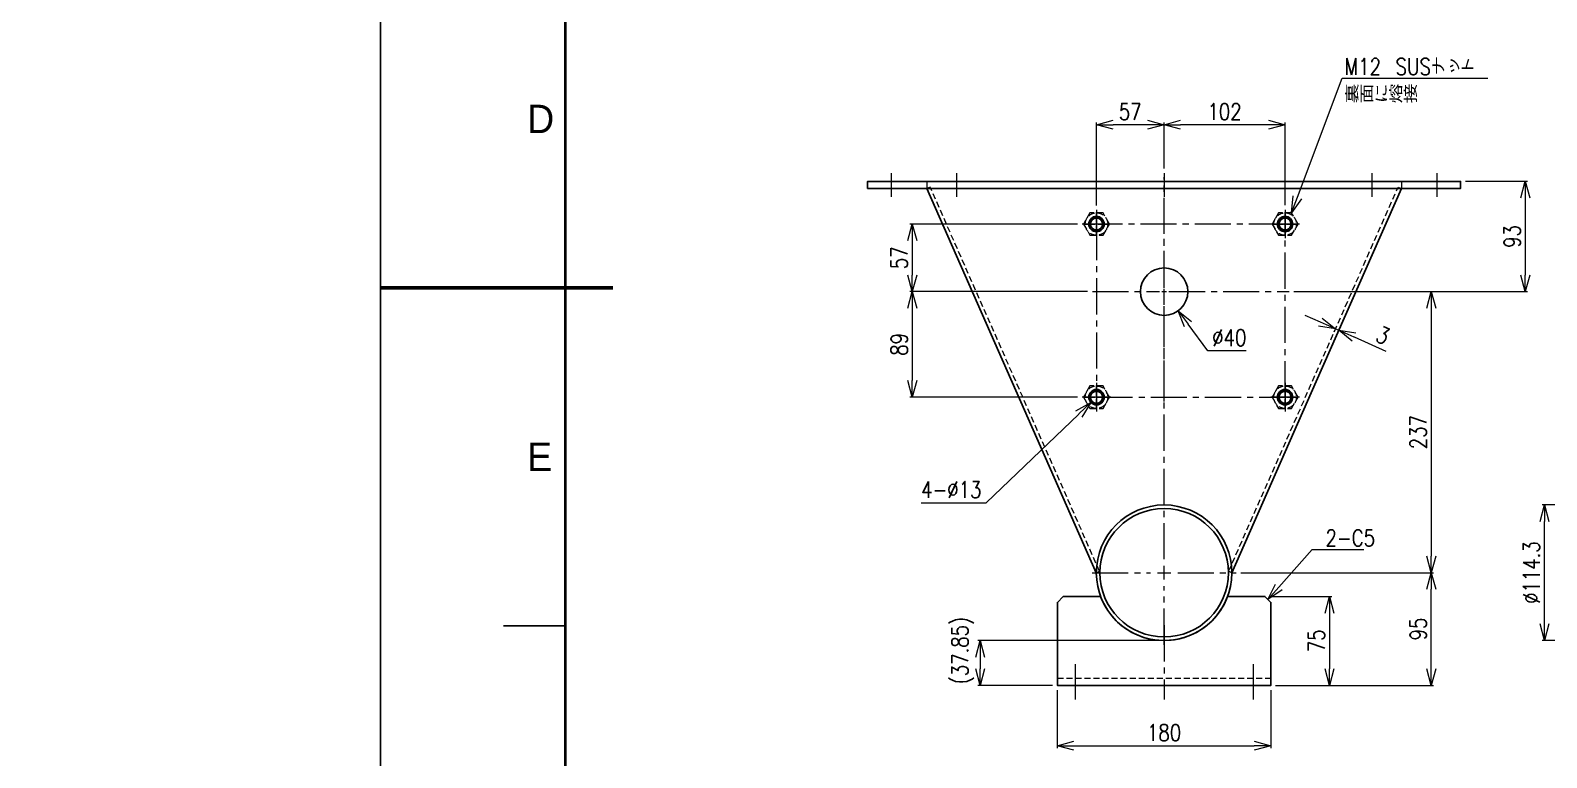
# Model space of a CAD drawing. Header units: millimetres. Extents: x 0 to 7035, y -19 to 2390.
# Drawn here: x 3518 to 4796, y 743 to 1356 of the extents above; entities that cross this region are included whole.
import ezdxf
from ezdxf import colors
from ezdxf.entities.mleader import LeaderData, LeaderLine
from ezdxf.enums import TextEntityAlignment as Align
from ezdxf.math import Vec2, Vec3

# ---------------------------------------------------------------- set-up
doc = ezdxf.new("R2010")
doc.units = ezdxf.units.MM
doc.header["$LTSCALE"] = 1.6
doc.header["$PDMODE"] = 99
doc.header["$PDSIZE"] = 1
doc.linetypes.add('CENTER2', pattern=[28.575, 19.05, -3.175, 3.175, -3.175])
doc.linetypes.add('HIDDEN2', pattern=[4.7625, 3.175, -1.5875])
for name, color, linetype, lineweight in [('01_外形線', 7, 'Continuous', 25), ('02_細線', 5, 'Continuous', 13), ('03_かくれ線', 6, 'HIDDEN2', 13), ('04_中心線', 1, 'CENTER2', 9), ('07_寸法線', 3, 'Continuous', 9), ('99_図枠', 7, 'Continuous', 40)]:
    doc.layers.add(name, color=color, linetype=linetype, lineweight=lineweight)
doc.styles.get("Standard").update_dxf_attribs({"font": 'txt.shx', "bigfont": 'extfont2.shx'})
doc.styles.add('寸法用', font='simplex.shx', dxfattribs={"width": 0.8, "bigfont": '@extfont2.shx'})
doc.styles.add('表題用', font='MS PGothic.ttf')
doc.dimstyles.new('機械製図用', dxfattribs={"dimtxt": 3.5, "dimasz": 3.5, "dimexe": 2, "dimexo": 0, "dimgap": 1.2, "dimtad": 1, "dimdsep": 46, "dimtxsty": '寸法用', "dimblk": 'OPEN30', "dimcen": 0, "dimclrd": 256, "dimclre": 256, "dimclrt": 7, "dimazin": 2, "dimtm": 1e-09, "dimtfac": 0.75, "dimtmove": 0, "dimatfit": 3, "dimldrblk": 'OPEN30', "dimfxl": 1, "dimlwd": -1, "dimlwe": -1, "dimarcsym": 0})
doc.dimstyles.new('機械製図用$3', dxfattribs={"dimtxt": 3.5, "dimasz": 3.5, "dimexe": 2, "dimexo": 0, "dimgap": 1.2, "dimtad": 1, "dimtih": 1, "dimtoh": 1, "dimdsep": 46, "dimtxsty": '寸法用', "dimblk": 'OPEN30', "dimcen": 0, "dimsd1": 1, "dimclrd": 256, "dimclre": 256, "dimclrt": 7, "dimazin": 2, "dimtm": 1e-09, "dimtfac": 0.75, "dimtofl": 0, "dimtmove": 0, "dimatfit": 3, "dimldrblk": 'OPEN30', "dimfxl": 1, "dimlwd": -1, "dimlwe": -1, "dimarcsym": 0})

# ---------------------------------------------------------------- blocks, each defined once
blk = doc.blocks.new('*U211')
at = {"layer": '04_中心線', "color": 0, "linetype": 'CENTER2', "transparency": 16777216}
for p, q in [((-10, 0), (-1.3, 0)), ((0, 1.3), (0, 10)), ((1.3, 0), (10, 0)), ((0, -10), (0, -1.3))]:
    blk.add_line(p, q, dxfattribs=at)
at = {"layer": '04_中心線', "color": 0, "linetype": 'Continuous', "transparency": 16777216}
for p, q in [((-0.65, 0), (0.65, 0)), ((0, -0.65), (0, 0.65))]:
    blk.add_line(p, q, dxfattribs=at)
blk = doc.blocks.new('*U212')
at = {"layer": '04_中心線', "color": 0, "linetype": 'CENTER2', "transparency": 16777216}
for p, q in [((-10, 0), (-1.3, 0)), ((0, 1.3), (0, 10)), ((1.3, 0), (10, 0)), ((0, -10), (0, -1.3))]:
    blk.add_line(p, q, dxfattribs=at)
at = {"layer": '04_中心線', "color": 0, "linetype": 'Continuous', "transparency": 16777216}
for p, q in [((-0.65, 0), (0.65, 0)), ((0, -0.65), (0, 0.65))]:
    blk.add_line(p, q, dxfattribs=at)
blk = doc.blocks.new('*U213')
at = {"layer": '04_中心線', "color": 0, "linetype": 'CENTER2', "transparency": 16777216}
for p, q in [((-10, 0), (-1.3, 0)), ((0, 1.3), (0, 10)), ((1.3, 0), (10, 0)), ((0, -10), (0, -1.3))]:
    blk.add_line(p, q, dxfattribs=at)
at = {"layer": '04_中心線', "color": 0, "linetype": 'Continuous', "transparency": 16777216}
for p, q in [((-0.65, 0), (0.65, 0)), ((0, -0.65), (0, 0.65))]:
    blk.add_line(p, q, dxfattribs=at)
blk = doc.blocks.new('*U207')
at = {"layer": '04_中心線', "color": 0, "linetype": 'CENTER2', "transparency": 16777216}
for p, q in [((-10, 0), (-1.3, 0)), ((0, 1.3), (0, 10)), ((1.3, 0), (10, 0)), ((0, -10), (0, -1.3))]:
    blk.add_line(p, q, dxfattribs=at)
at = {"layer": '04_中心線', "color": 0, "linetype": 'Continuous', "transparency": 16777216}
for p, q in [((-0.65, 0), (0.65, 0)), ((0, -0.65), (0, 0.65))]:
    blk.add_line(p, q, dxfattribs=at)
blk = doc.blocks.new('*U214')
at = {"layer": '04_中心線', "color": 0, "linetype": 'CENTER2', "transparency": 16777216}
for p, q in [((0, 4), (0, 60.5)), ((-60.5, 0), (-4, 0)), ((4, 0), (105.5, 0)), ((0, -92.5), (0, -4))]:
    blk.add_line(p, q, dxfattribs=at)
at = {"layer": '04_中心線', "color": 0, "linetype": 'Continuous', "transparency": 16777216}
for p, q in [((-2, 0), (2, 0)), ((0, -2), (0, 2))]:
    blk.add_line(p, q, dxfattribs=at)
blk = doc.blocks.new('*U210')
at = {"layer": '04_中心線', "color": 0, "linetype": 'CENTER2', "transparency": 16777216}
for p, q in [((0, 11.43), (0, 333.5)), ((-60.65, 0), (-11.43, 0)), ((11.43, 0), (60.65, 0)), ((0, -60.65), (0, -11.43))]:
    blk.add_line(p, q, dxfattribs=at)
at = {"layer": '04_中心線', "color": 0, "linetype": 'Continuous', "transparency": 16777216}
for p, q in [((-5.715, 0), (5.715, 0)), ((0, -5.715), (0, 5.715))]:
    blk.add_line(p, q, dxfattribs=at)
blk = doc.blocks.new('AM_BALLOON1')
at = {"transparency": 16777216}
blk.add_circle((0, 0), 5, dxfattribs=at)
blk.add_attdef('B_NUMBER', text='', height=3, dxfattribs=at).set_placement((0, 0), align=Align.MIDDLE_CENTER)
blk = doc.blocks.new('_OPEN')
at = {"color": 0, "linetype": 'ByBlock'}
for p, q in [((-1, 0.17), (0, 0)), ((0, 0), (-1, -0.17)), ((0, 0), (-1, 0))]:
    blk.add_line(p, q, dxfattribs=at)
blk = doc.blocks.new('_Open30')
at = {"color": 0, "linetype": 'ByBlock', "lineweight": -2}
for p, q in [((-1, 0.268), (0, 0)), ((0, 0), (-1, -0.268)), ((0, 0), (-1, 0))]:
    blk.add_line(p, q, dxfattribs=at)
blk = doc.blocks.new('*D243')
at = {"layer": '07_寸法線', "transparency": 16777216}
for p, q in [((4859.1, 956.1), (4792.2, 956.1)), ((4794.2, 855.8), (4794.2, 942.1)), ((4859.1, 841.8), (4792.2, 841.8))]:
    blk.add_line(p, q, dxfattribs=at)
at = {"layer": 'Defpoints', "color": 0, "transparency": 16777216}
for p in [(4794.2, 956.1), (4862.1, 956.1), (4862.1, 841.8)]:
    blk.add_point(p, dxfattribs=at)
at = {"layer": '07_寸法線', "transparency": 16777216, "xscale": 14, "yscale": 14, "zscale": 14}
for p, rotation in [((4794.2, 956.1), 90), ((4794.2, 841.8), 270)]:
    blk.add_blockref('_Open30', p, dxfattribs=dict(at, rotation=rotation))
at = {"layer": '07_寸法線', "color": 7, "transparency": 16777216, "insert": (4783.2, 899), "char_height": 14, "attachment_point": 5, "rotation": 90, "style": '寸法用'}
blk.add_mtext('%%C114.3', dxfattribs=at)
blk = doc.blocks.new('*D263')
at = {"layer": '07_寸法線', "transparency": 16777216}
for p, q in [((4583, 1136), (4700.8, 1136)), ((4698.8, 1122), (4698.8, 913)), ((4538.2, 899), (4700.8, 899))]:
    blk.add_line(p, q, dxfattribs=at)
at = {"layer": 'Defpoints', "color": 0, "transparency": 16777216}
for p in [(4579, 1136), (4534.2, 899), (4698.8, 899)]:
    blk.add_point(p, dxfattribs=at)
at = {"layer": '07_寸法線', "transparency": 16777216, "xscale": 14, "yscale": 14, "zscale": 14}
for p, rotation in [((4698.8, 1136), 90), ((4698.8, 899), 270)]:
    blk.add_blockref('_Open30', p, dxfattribs=dict(at, rotation=rotation))
at = {"layer": '07_寸法線', "color": 7, "transparency": 16777216, "insert": (4687.8, 1017.5), "char_height": 14, "attachment_point": 5, "rotation": 90, "style": '寸法用'}
blk.add_mtext('237', dxfattribs=at)
blk = doc.blocks.new('*D261')
at = {"layer": '07_寸法線', "transparency": 16777216}
for p, q in [((4562.5, 879), (4615, 879)), ((4613, 865), (4613, 818)), ((4567.5, 804), (4615, 804))]:
    blk.add_line(p, q, dxfattribs=at)
at = {"layer": 'Defpoints', "color": 0, "transparency": 16777216}
for p in [(4558.5, 879), (4563.5, 804), (4613, 804)]:
    blk.add_point(p, dxfattribs=at)
at = {"layer": '07_寸法線', "transparency": 16777216, "xscale": 14, "yscale": 14, "zscale": 14}
for p, rotation in [((4613, 879), 90), ((4613, 804), 270)]:
    blk.add_blockref('_Open30', p, dxfattribs=dict(at, rotation=rotation))
at = {"layer": '07_寸法線', "color": 7, "transparency": 16777216, "insert": (4602, 841.5), "char_height": 14, "attachment_point": 5, "rotation": 90, "style": '寸法用'}
blk.add_mtext('75', dxfattribs=at)
blk = doc.blocks.new('*D260')
at = {"layer": '07_寸法線', "transparency": 16777216}
for p, q in [((4383.5, 800), (4383.5, 751.1)), ((4563.5, 800), (4563.5, 751.1)), ((4397.5, 753.1), (4549.5, 753.1))]:
    blk.add_line(p, q, dxfattribs=at)
at = {"layer": 'Defpoints', "color": 0, "transparency": 16777216}
for p in [(4383.5, 804), (4563.5, 804), (4563.5, 753.1)]:
    blk.add_point(p, dxfattribs=at)
at = {"layer": '07_寸法線', "transparency": 16777216, "xscale": 14, "yscale": 14, "zscale": 14, "rotation": 180}
blk.add_blockref('_Open30', (4383.5, 753.1), dxfattribs=at)
at = {"layer": '07_寸法線', "transparency": 16777216, "xscale": 14, "yscale": 14, "zscale": 14}
blk.add_blockref('_Open30', (4563.5, 753.1), dxfattribs=at)
at = {"layer": '07_寸法線', "color": 7, "transparency": 16777216, "insert": (4473.5, 764.1), "char_height": 14, "attachment_point": 5, "style": '寸法用'}
blk.add_mtext('180', dxfattribs=at)
blk = doc.blocks.new('*D262')
at = {"layer": '07_寸法線', "transparency": 16777216}
for p, q in [((4538.2, 899), (4700.8, 899)), ((4698.8, 818), (4698.8, 885)), ((4567.5, 804), (4700.8, 804))]:
    blk.add_line(p, q, dxfattribs=at)
at = {"layer": 'Defpoints', "color": 0, "transparency": 16777216}
for p in [(4534.2, 899), (4698.8, 899), (4563.5, 804)]:
    blk.add_point(p, dxfattribs=at)
at = {"layer": '07_寸法線', "transparency": 16777216, "xscale": 14, "yscale": 14, "zscale": 14}
for p, rotation in [((4698.8, 899), 90), ((4698.8, 804), 270)]:
    blk.add_blockref('_Open30', p, dxfattribs=dict(at, rotation=rotation))
at = {"layer": '07_寸法線', "color": 7, "transparency": 16777216, "insert": (4687.8, 851.5), "char_height": 14, "attachment_point": 5, "rotation": 90, "style": '寸法用'}
blk.add_mtext('95', dxfattribs=at)
blk = doc.blocks.new('*D264')
at = {"layer": '07_寸法線', "transparency": 16777216}
for p, q in [((4727.5, 1229), (4780, 1229)), ((4778, 1215), (4778, 1150)), ((4583, 1136), (4780, 1136))]:
    blk.add_line(p, q, dxfattribs=at)
at = {"layer": 'Defpoints', "color": 0, "transparency": 16777216}
for p in [(4723.5, 1229), (4579, 1136), (4778, 1136)]:
    blk.add_point(p, dxfattribs=at)
at = {"layer": '07_寸法線', "transparency": 16777216, "xscale": 14, "yscale": 14, "zscale": 14}
for p, rotation in [((4778, 1229), 90), ((4778, 1136), 270)]:
    blk.add_blockref('_Open30', p, dxfattribs=dict(at, rotation=rotation))
at = {"layer": '07_寸法線', "color": 7, "transparency": 16777216, "insert": (4767, 1182.5), "char_height": 14, "attachment_point": 5, "rotation": 90, "style": '寸法用'}
blk.add_mtext('93', dxfattribs=at)
blk = doc.blocks.new('*D265')
at = {"layer": '07_寸法線', "transparency": 16777216}
for p, q in [((4416.5, 1208.5), (4416.5, 1278.7)), ((4473.5, 1239.9), (4473.5, 1278.7)), ((4459.5, 1276.7), (4430.5, 1276.7))]:
    blk.add_line(p, q, dxfattribs=at)
at = {"layer": 'Defpoints', "color": 0, "transparency": 16777216}
for p in [(4416.5, 1276.7), (4473.5, 1235.9), (4416.5, 1204.5)]:
    blk.add_point(p, dxfattribs=at)
at = {"layer": '07_寸法線', "transparency": 16777216, "xscale": 14, "yscale": 14, "zscale": 14, "rotation": 180}
blk.add_blockref('_Open30', (4416.5, 1276.7), dxfattribs=at)
at = {"layer": '07_寸法線', "transparency": 16777216, "xscale": 14, "yscale": 14, "zscale": 14}
blk.add_blockref('_Open30', (4473.5, 1276.7), dxfattribs=at)
at = {"layer": '07_寸法線', "color": 7, "transparency": 16777216, "insert": (4445, 1287.7), "char_height": 14, "attachment_point": 5, "style": '寸法用'}
blk.add_mtext('57', dxfattribs=at)
blk = doc.blocks.new('*D266')
at = {"layer": '07_寸法線', "transparency": 16777216}
for p, q in [((4473.5, 1239.9), (4473.5, 1278.7)), ((4575.5, 1209), (4575.5, 1278.7)), ((4561.5, 1276.7), (4487.5, 1276.7))]:
    blk.add_line(p, q, dxfattribs=at)
at = {"layer": 'Defpoints', "color": 0, "transparency": 16777216}
for p in [(4473.5, 1276.7), (4473.5, 1235.9), (4575.5, 1205)]:
    blk.add_point(p, dxfattribs=at)
at = {"layer": '07_寸法線', "transparency": 16777216, "xscale": 14, "yscale": 14, "zscale": 14, "rotation": 180}
blk.add_blockref('_Open30', (4473.5, 1276.7), dxfattribs=at)
at = {"layer": '07_寸法線', "transparency": 16777216, "xscale": 14, "yscale": 14, "zscale": 14}
blk.add_blockref('_Open30', (4575.5, 1276.7), dxfattribs=at)
at = {"layer": '07_寸法線', "color": 7, "transparency": 16777216, "insert": (4524.5, 1287.7), "char_height": 14, "attachment_point": 5, "style": '寸法用'}
blk.add_mtext('102', dxfattribs=at)
blk = doc.blocks.new('*D267')
at = {"layer": '07_寸法線', "transparency": 16777216}
for p, q in [((4400.5, 1193), (4259.2, 1193)), ((4261.2, 1179), (4261.2, 1150)), ((4409, 1136), (4259.2, 1136))]:
    blk.add_line(p, q, dxfattribs=at)
at = {"layer": 'Defpoints', "color": 0, "transparency": 16777216}
for p in [(4404.5, 1193), (4261.2, 1136), (4413, 1136)]:
    blk.add_point(p, dxfattribs=at)
at = {"layer": '07_寸法線', "transparency": 16777216, "xscale": 14, "yscale": 14, "zscale": 14}
for p, rotation in [((4261.2, 1193), 90), ((4261.2, 1136), 270)]:
    blk.add_blockref('_Open30', p, dxfattribs=dict(at, rotation=rotation))
at = {"layer": '07_寸法線', "color": 7, "transparency": 16777216, "insert": (4250.2, 1164.5), "char_height": 14, "attachment_point": 5, "rotation": 90, "style": '寸法用'}
blk.add_mtext('57', dxfattribs=at)
blk = doc.blocks.new('*D268')
at = {"layer": '07_寸法線', "transparency": 16777216}
for p, q in [((4409, 1136), (4259.2, 1136)), ((4261.2, 1122), (4261.2, 1061)), ((4400.5, 1047), (4259.2, 1047))]:
    blk.add_line(p, q, dxfattribs=at)
at = {"layer": 'Defpoints', "color": 0, "transparency": 16777216}
for p in [(4413, 1136), (4261.2, 1047), (4404.5, 1047)]:
    blk.add_point(p, dxfattribs=at)
at = {"layer": '07_寸法線', "transparency": 16777216, "xscale": 14, "yscale": 14, "zscale": 14}
for p, rotation in [((4261.2, 1136), 90), ((4261.2, 1047), 270)]:
    blk.add_blockref('_Open30', p, dxfattribs=dict(at, rotation=rotation))
at = {"layer": '07_寸法線', "color": 7, "transparency": 16777216, "insert": (4250.2, 1091.5), "char_height": 14, "attachment_point": 5, "rotation": 90, "style": '寸法用'}
blk.add_mtext('89', dxfattribs=at)
blk = doc.blocks.new('*D270')
at = {"layer": '07_寸法線', "transparency": 16777216}
for p, q in [((4323.4, 958), (4401.7, 1032.8)), ((4268.7, 958), (4323.4, 958))]:
    blk.add_line(p, q, dxfattribs=at)
at = {"layer": 'Defpoints', "color": 0, "transparency": 16777216}
for p in [(4421.2, 1051.4), (4411.8, 1042.5)]:
    blk.add_point(p, dxfattribs=at)
at = {"layer": '07_寸法線', "transparency": 16777216, "xscale": 14, "yscale": 14, "zscale": 14, "rotation": 43.69197883923132}
blk.add_blockref('_Open30', (4411.8, 1042.5), dxfattribs=at)
at = {"layer": '07_寸法線', "color": 7, "transparency": 16777216, "insert": (4294.1, 969), "char_height": 14, "attachment_point": 5, "style": '寸法用'}
blk.add_mtext('4-∅13', dxfattribs=at)
blk = doc.blocks.new('*D269')
at = {"layer": '07_寸法線', "transparency": 16777216}
for p, q in [((4510.4, 1086.1), (4493.7, 1108.6)), ((4542.7, 1086.1), (4510.4, 1086.1))]:
    blk.add_line(p, q, dxfattribs=at)
at = {"layer": 'Defpoints', "color": 0, "transparency": 16777216}
for p in [(4461.7, 1152), (4485.4, 1119.9)]:
    blk.add_point(p, dxfattribs=at)
at = {"layer": '07_寸法線', "transparency": 16777216, "xscale": 14, "yscale": 14, "zscale": 14, "rotation": 126.4511257361547}
blk.add_blockref('_Open30', (4485.4, 1119.9), dxfattribs=at)
at = {"layer": '07_寸法線', "color": 7, "transparency": 16777216, "insert": (4528.5, 1097.1), "char_height": 14, "attachment_point": 5, "style": '寸法用'}
blk.add_mtext('∅40', dxfattribs=at)
blk = doc.blocks.new('*D271')
at = {"layer": '07_寸法線', "transparency": 16777216}
for p, q in [((4605.3, 1110.3), (4592.5, 1115.9)), ((4617, 1102.1), (4618.9, 1106.5)), ((4618.1, 1104.6), (4620.8, 1103.4)), ((4619.7, 1100.9), (4621.7, 1105.2)), ((4633.7, 1097.8), (4660.6, 1085.9))]:
    blk.add_line(p, q, dxfattribs=at)
at = {"layer": 'Defpoints', "color": 0, "transparency": 16777216}
for p in [(4620.8, 1103.4), (4615.4, 1098.4), (4618.1, 1097.2)]:
    blk.add_point(p, dxfattribs=at)
at = {"layer": '07_寸法線', "transparency": 16777216, "xscale": 14, "yscale": 14, "zscale": 14}
for p, rotation in [((4618.1, 1104.6), 336.2075544896061), ((4620.8, 1103.4), 156.207554489606)]:
    blk.add_blockref('_Open30', p, dxfattribs=dict(at, rotation=rotation))
at = {"layer": '07_寸法線', "color": 7, "transparency": 16777216, "insert": (4658, 1099.1), "char_height": 14, "attachment_point": 5, "rotation": 336.2076, "style": '寸法用'}
blk.add_mtext('3', dxfattribs=at)
blk = doc.blocks.new('*D285')
at = {"layer": '07_寸法線', "transparency": 16777216}
for p, q in [((4469.5, 841.8), (4316.5, 841.8)), ((4318.5, 827.8), (4318.5, 818)), ((4379.5, 804), (4316.5, 804))]:
    blk.add_line(p, q, dxfattribs=at)
at = {"layer": 'Defpoints', "color": 0, "transparency": 16777216}
for p in [(4473.5, 841.8), (4318.5, 804), (4383.5, 804)]:
    blk.add_point(p, dxfattribs=at)
at = {"layer": '07_寸法線', "transparency": 16777216, "xscale": 14, "yscale": 14, "zscale": 14}
for p, rotation in [((4318.5, 841.8), 90), ((4318.5, 804), 270)]:
    blk.add_blockref('_Open30', p, dxfattribs=dict(at, rotation=rotation))
at = {"layer": '07_寸法線', "color": 7, "transparency": 16777216, "insert": (4303.8, 833.3), "char_height": 14, "attachment_point": 5, "rotation": 90, "style": '寸法用'}
blk.add_mtext('(37.85)', dxfattribs=at)

msp = doc.modelspace()

# ---------------------------------------------------------------- linework, layer by layer
at = {"color": 0}
for p, q in [((4416.398, 898.947), (4273.548, 1222.947)), ((4530.698, 898.951), (4601.751, 1060.106))]:
    msp.add_line(p, q, dxfattribs=at)
msp.add_line((4601.751, 1060.106), (4673.548, 1222.951))
msp.add_lwpolyline([(4223.548, 1222.951), (4723.548, 1222.951), (4723.548, 1228.951), (4223.548, 1228.951)], close=True, dxfattribs=at)
msp.add_lwpolyline([(4420.012, 878.951), (4388.548, 878.951), (4383.548, 873.951), (4383.548, 803.951), (4563.548, 803.951), (4563.548, 873.951), (4558.548, 878.951), (4527.084, 878.951, -0.69392326)], format="xyb", close=True)
for centre, radius in [((4416.548, 1192.951), 6.5), ((4575.548, 1192.951), 6.5), ((4473.548, 1135.951), 20), ((4416.548, 1046.951), 6.5), ((4575.548, 1046.951), 6.5), ((4473.548, 898.951), 57.15), ((4473.548, 898.951), 54.15)]:
    msp.add_circle(centre, radius)
at = {"layer": '01_外形線'}
for centre in [(4416.548, 1192.951), (4575.548, 1192.951), (4416.548, 1046.951), (4575.548, 1046.951)]:
    msp.add_circle(centre, 5.053, dxfattribs=at)
at = {"layer": '02_細線'}
for centre in [(4416.548, 1192.951), (4575.548, 1192.951), (4416.548, 1046.951), (4575.548, 1046.951)]:
    msp.add_circle(centre, 6, dxfattribs=at)
at = {"layer": '03_かくれ線'}
for p, q in [((4273.548, 1228.951), (4273.548, 1222.951)), ((4673.548, 1228.951), (4673.548, 1222.951)), ((4383.548, 809.951), (4563.548, 809.951))]:
    msp.add_line(p, q, dxfattribs=at)
for points in [[(4416.398, 898.947), (4419.143, 900.158), (4276.293, 1224.158), (4273.548, 1222.947)], [(4530.698, 898.951), (4527.953, 900.161), (4670.803, 1224.161), (4673.548, 1222.951)], [(4411.063, 1202.451), (4405.579, 1192.951)], [(4422.033, 1202.451), (4411.063, 1202.451)], [(4427.518, 1192.951), (4422.033, 1202.451)], [(4570.063, 1202.451), (4564.579, 1192.951)], [(4581.033, 1202.451), (4570.063, 1202.451)], [(4586.518, 1192.951), (4581.033, 1202.451)], [(4405.579, 1192.951), (4411.063, 1183.451)], [(4422.033, 1183.451), (4427.518, 1192.951)], [(4564.579, 1192.951), (4570.063, 1183.451)], [(4581.033, 1183.451), (4586.518, 1192.951)], [(4411.063, 1183.451), (4422.033, 1183.451)], [(4570.063, 1183.451), (4581.033, 1183.451)], [(4411.063, 1056.451), (4405.579, 1046.951)], [(4422.033, 1056.451), (4411.063, 1056.451)], [(4427.518, 1046.951), (4422.033, 1056.451)], [(4570.063, 1056.451), (4564.579, 1046.951)], [(4581.033, 1056.451), (4570.063, 1056.451)], [(4586.518, 1046.951), (4581.033, 1056.451)], [(4405.579, 1046.951), (4411.063, 1037.451)], [(4411.063, 1037.451), (4422.033, 1037.451)], [(4422.033, 1037.451), (4427.518, 1046.951)], [(4564.579, 1046.951), (4570.063, 1037.451)], [(4570.063, 1037.451), (4581.033, 1037.451)], [(4581.033, 1037.451), (4586.518, 1046.951)]]:
    msp.add_lwpolyline(points, dxfattribs=at)
for centre in [(4416.548, 1192.951), (4575.548, 1192.951), (4416.548, 1046.951), (4575.548, 1046.951)]:
    msp.add_circle(centre, 9.5, dxfattribs=at)
at = {"layer": '04_中心線'}
for p, q in [((4243.548, 1235.919), (4243.548, 1215.797)), ((4298.548, 1235.919), (4298.548, 1215.797)), ((4473.548, 1235.919), (4473.548, 1215.797)), ((4648.548, 1235.919), (4648.548, 1215.797)), ((4703.548, 1235.919), (4703.548, 1215.797)), ((4473.548, 854.679), (4473.548, 791.967)), ((4398.548, 821.967), (4398.548, 791.967)), ((4548.548, 821.967), (4548.548, 791.967))]:
    msp.add_line(p, q, dxfattribs=at)
for points in [[(4416.548, 1204.951), (4416.548, 1180.951)], [(4575.548, 1204.951), (4575.548, 1180.951)], [(4428.548, 1192.951), (4404.548, 1192.951)], [(4587.548, 1192.951), (4563.548, 1192.951)], [(4416.548, 1058.951), (4416.548, 1034.951)], [(4575.548, 1058.951), (4575.548, 1034.951)], [(4428.548, 1046.951), (4404.548, 1046.951)], [(4587.548, 1046.951), (4563.548, 1046.951)]]:
    msp.add_lwpolyline(points, dxfattribs=at)
msp.add_lwpolyline([(4416.548, 1046.951), (4575.548, 1046.951), (4575.548, 1192.951), (4416.548, 1192.951)], close=True, dxfattribs=at)
at = {"layer": '99_図枠', "lineweight": 53}
msp.add_line((3812.803, 1139.174), (4008.663, 1139.174), dxfattribs=at)
at = {"layer": '99_図枠', "lineweight": 25}
msp.add_line((3968.659, 854.322), (3916.654, 854.322), dxfattribs=at)
at = {"layer": '99_図枠'}
msp.add_lwpolyline([(3968.659, 51.773), (6983.361, 51.773), (6983.361, 2226.575), (3968.659, 2226.575)], close=True, dxfattribs=at)
at = {"layer": 'Defpoints'}
msp.add_lwpolyline([(3812.803, 0), (7035.367, 0), (7035.367, 2278.58), (3812.803, 2278.58)], close=True, dxfattribs=at)

# ---------------------------------------------------------------- block references
at = {"layer": '04_中心線', "linetype": 'CENTER2'}
for name, p in [('*U210', (4473.548, 898.951)), ('*U207', (4416.548, 1192.951)), ('*U211', (4575.548, 1192.951)), ('*U214', (4473.548, 1135.951)), ('*U213', (4416.548, 1046.951)), ('*U212', (4575.548, 1046.951))]:
    msp.add_blockref(name, p, dxfattribs=at)

# ---------------------------------------------------------------- texts
at = {"layer": '99_図枠', "lineweight": 13, "style": '表題用'}
for s, p in [('D', (3936.656, 1281.6)), ('E', (3936.656, 996.748))]:
    msp.add_text(s, height=24.002, dxfattribs=at).set_placement(p, align=Align.MIDDLE_LEFT)

# ---------------------------------------------------------------- dimensions: what is measured, and where the dimension line sits
at = {"layer": '07_寸法線'}
for base, p1, p2, picture, middle in [((4416.548, 1276.738), (4473.548, 1235.919), (4416.548, 1204.451), '*D265', (4445.048, 1287.738)), ((4473.548, 1276.738), (4575.548, 1204.951), (4473.548, 1235.919), '*D266', (4524.548, 1287.738)), ((4563.548, 753.143), (4383.548, 803.951), (4563.548, 803.951), '*D260', (4473.548, 764.143))]:
    dim = msp.add_linear_dim(base=base, p1=p1, p2=p2, dimstyle='機械製図用', override={"dimtxt": 14, "dimasz": 14, "dimexo": 4, "dimgap": 4}, dxfattribs=at)
    dim.commit()
    dim.dimension.update_dxf_attribs({"geometry": picture, "text_midpoint": middle})
for base, p1, p2, picture, middle in [((4778.026, 1135.951), (4723.548, 1228.951), (4579.048, 1135.951), '*D264', (4767.026, 1182.451)), ((4261.196, 1135.951), (4404.548, 1192.951), (4413.048, 1135.951), '*D267', (4250.196, 1164.451)), ((4261.196, 1046.951), (4413.048, 1135.951), (4404.548, 1046.951), '*D268', (4250.196, 1091.451)), ((4698.787, 898.951), (4579.048, 1135.951), (4534.198, 898.951), '*D263', (4687.787, 1017.451)), ((4698.787, 898.951), (4563.548, 803.951), (4534.198, 898.951), '*D262', (4687.787, 851.451)), ((4612.959, 803.951), (4558.548, 878.951), (4563.548, 803.951), '*D261', (4601.959, 841.451))]:
    dim = msp.add_linear_dim(base=base, p1=p1, p2=p2, angle=90, dimstyle='機械製図用', override={"dimtxt": 14, "dimasz": 14, "dimexo": 4, "dimgap": 4}, dxfattribs=at)
    dim.commit()
    dim.dimension.update_dxf_attribs({"geometry": picture, "text_midpoint": middle})
dim = msp.add_diameter_dim_2p(p1=(4461.665, 1152.038), p2=(4485.431, 1119.864), dimstyle='機械製図用$3', override={"dimtxt": 14, "dimasz": 14, "dimgap": 4}, dxfattribs=at)
dim.commit()
dim.dimension.update_dxf_attribs({"geometry": '*D269', "text_midpoint": (4528.518, 1086.081), "dimtype": 163})
dim = msp.add_aligned_dim(p1=(4615.377, 1098.45), p2=(4618.122, 1097.239), distance=6.752, dimstyle='機械製図用', override={"dimtxt": 14, "dimasz": 14, "dimexo": 4, "dimgap": 4}, dxfattribs=at)
dim.commit()
dim.dimension.update_dxf_attribs({"geometry": '*D271', "text_midpoint": (4657.981, 1099.067)})
dim = msp.add_diameter_dim_2p(p1=(4421.248, 1051.441), p2=(4411.848, 1042.461), text='4-<>', dimstyle='機械製図用$3', override={"dimtxt": 14, "dimasz": 14, "dimgap": 4}, dxfattribs=at)
dim.commit()
dim.dimension.update_dxf_attribs({"geometry": '*D270', "text_midpoint": (4294.058, 957.953), "dimtype": 163})
dim = msp.add_linear_dim(base=(4794.153, 956.101), p1=(4862.099, 841.801), p2=(4862.099, 956.101), angle=90, text='%%C<>', dimstyle='機械製図用', override={"dimtxt": 14, "dimasz": 14, "dimexo": 3, "dimgap": 4}, dxfattribs=at)
dim.commit()
dim.dimension.update_dxf_attribs({"geometry": '*D243', "text_midpoint": (4783.153, 898.951)})
dim = msp.add_linear_dim(base=(4318.478, 803.951), p1=(4473.548, 841.801), p2=(4383.548, 803.951), angle=90, text='(<>)', dimstyle='機械製図用', override={"dimtxt": 14, "dimasz": 14, "dimexo": 4, "dimgap": 4, "dimtmove": 2}, dxfattribs=at)
dim.commit()
dim.dimension.update_dxf_attribs({"geometry": '*D285', "text_midpoint": (4303.812, 833.34), "dimtype": 160})

# ---------------------------------------------------------------- leaders
ml = msp.add_multileader_block('Standard', dxfattribs=at)
ml.set_content('AM_BALLOON1', color=256, scale=5)
ml.set_attribute('B_NUMBER', '4', width=0)
ml.set_leader_properties(color=256, linetype='ByLayer', lineweight=-1)
ml.set_arrow_properties(name='OPEN')
ml.build(insert=Vec2(0, 0))
ml.multileader.update_dxf_attribs({"leader_type": 0, "has_dogleg": 0, "text_right_attachment_type": 6, "dogleg_length": 0, "arrow_head_size": 10, "scale": 2.5, "block_connection_type": 1})
ctx = ml.context
ctx.base_point, ctx.scale, ctx.char_height, ctx.arrow_head_size, ctx.landing_gap_size, ctx.plane_origin = Vec3(4368.989, 1961.93), 2.5, 20, 10, 10, Vec3(4368.989, 1961.93)
ctx.right_attachment, ctx.attachment_type = 6, 1
notes = []
notes.append((ctx, [(0, (0, 0, 0), (0, 0), (1, 0), 1, [])]))
ctx.block.insert = Vec3(4368.989, 1961.93)
ml = msp.add_multileader_mtext('Standard', dxfattribs=at)
ml.set_content('M12\u3000SUSナット\\P裏面に熔接', color=7, style='寸法用')
ml.set_leader_properties(color=256, linetype='ByLayer', lineweight=-1)
ml.set_arrow_properties(name='OPEN30')
ml.build(insert=Vec2(0, 0))
ml.multileader.update_dxf_attribs({"has_dogleg": 0, "text_left_attachment_type": 6, "text_right_attachment_type": 6, "arrow_head_size": 14})
ctx = ml.context
ctx.base_point, ctx.char_height, ctx.arrow_head_size, ctx.plane_origin = Vec3(4623.688, 1315.902), 14, 14, Vec3(4524.238, 1059.909)
ctx.left_attachment, ctx.right_attachment = 6, 6
notes.append((ctx, [(1, (1, 1, 0), (4615.688, 1315.902), (1, 0), 8, [(0, [(4581.033, 1202.451)], 0, [])])]))
ctx.mtext.insert, ctx.mtext.flow_direction = Vec3(4625.688, 1332.702), 5
ml = msp.add_multileader_mtext('Standard', dxfattribs=at)
ml.set_content('2-C5', color=7, style='寸法用')
ml.set_leader_properties(color=256, linetype='ByLayer', lineweight=-1)
ml.set_arrow_properties(name='OPEN30')
ml.build(insert=Vec2(0, 0))
ml.multileader.update_dxf_attribs({"has_dogleg": 0, "text_left_attachment_type": 6, "text_right_attachment_type": 6, "arrow_head_size": 14})
ctx = ml.context
ctx.base_point, ctx.char_height, ctx.arrow_head_size, ctx.landing_gap_size, ctx.plane_origin = Vec3(4598.43, 918.472), 14, 14, 11.2, Vec3(4837.632, 636.429)
ctx.left_attachment, ctx.right_attachment = 6, 6
notes.append((ctx, [(0, (1, 1, 0), (4553.63, 918.472), (1, 0), 44.8, [(0, [(4561.048, 876.451)], 0, [])])]))
ctx.mtext.insert, ctx.mtext.width, ctx.mtext.defined_height, ctx.mtext.line_spacing_factor, ctx.mtext.flow_direction = Vec3(4609.63, 935.272), 41.99289, 17.693, 3, 5
for ctx, leaders in notes:
    for number, flags, end, landing, length, lines in leaders:
        leader = LeaderData()
        leader.index, (leader.has_last_leader_line, leader.has_dogleg_vector, leader.attachment_direction) = number, flags
        leader.last_leader_point, leader.dogleg_vector, leader.dogleg_length = Vec3(end), Vec3(landing), length
        for number, points, colour, breaks in lines:
            line = LeaderLine()
            line.index, line.vertices, line.color, line.breaks = number, Vec3.list(points), colors.encode_raw_color(colour), breaks
            leader.lines.append(line)
        ctx.leaders.append(leader)

doc.saveas('drawing.dxf')
